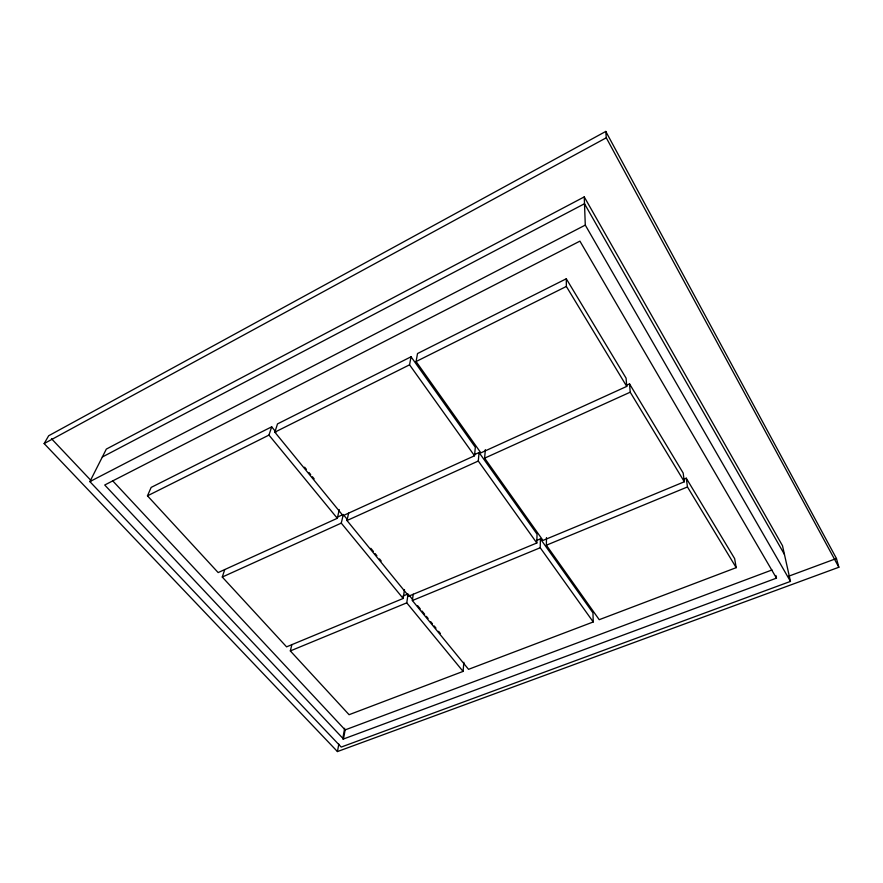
<?xml version="1.0" encoding="UTF-8"?>
<svg xmlns="http://www.w3.org/2000/svg" width="883" height="883" viewBox="0 0 883 883"><rect width="100%" height="100%" fill="white"/><g stroke="black" fill="none" stroke-linecap="round" stroke-linejoin="round"><path stroke-width="1.32" d="M683.729 479.259L686.268 478.2L734.634 558.597L736.201 567.659L599.226 619.689L546.378 545.208L546.489 537.604M413.255 594.171L412.361 600.539L468.542 669.325L593.233 621.963L540.219 547.747L540.407 538.873L536.599 540.462M348.63 513.111L346.997 520.529L408.763 596.135L536.82 542.99L537.03 534.127L479.061 452.526L474.05 454.8M627.029 385.043L629.535 383.895L683.166 473.034L684.325 481.765L542.99 540.429L484.624 458.167L485.341 449.657M291.898 644.546L290.33 650.926L349.083 714.7L463.078 671.4L463.862 662.294M536.82 542.99L478.288 461.036L479.061 452.526M343.034 515.672L474.524 455.771L475.33 447.273L411.048 356.787L277.505 423.906L274.834 432.173L343.034 515.672L341.268 523.122L403.156 598.464L286.578 646.853L222.273 577.04L224.746 569.557M463.078 671.4L406.765 602.857L408.067 593.928L402.99 596.036M403.156 598.464L404.491 589.546M416.081 361.555L417.516 353.542L566.29 278.774L626.08 378.156L626.731 386.412L480.871 452.869L416.081 361.555L566.356 286.445L566.29 278.774M342.692 739.005L344.668 728.254M775.925 575.528L776.466 578.133L343.476 738.994L345.132 729.899L112.549 480.661M337.438 751.565L44.15 443.575L48.675 435.749L605.782 131.435L836.455 558.498L838.85 567.25L337.438 751.565L338.829 744.104M474.524 455.771L409.557 364.822L411.048 356.787M276.026 432.14L271.688 426.831L151.159 487.405L147.472 495.838L218.156 572.57L337.295 518.288L339.293 509.657M147.472 495.838L268.962 435.098L271.688 426.831M89.878 481.61L106.324 449.105L584.248 196.898L782.515 545.76L790.462 581.411L341.213 747.073L89.878 481.61L585.286 225.099L584.248 196.898M44.15 443.575L606.279 137.792L605.782 131.435M102.318 457.019L584.502 203.73L784.446 554.436M274.834 432.173L409.557 364.822M337.008 517.306L343.222 514.469M222.273 577.04L341.268 523.122M346.997 520.529L478.288 461.036M484.624 458.167L630.219 392.195L629.535 383.895M290.33 650.926L406.765 602.857M412.361 600.539L540.219 547.747M546.378 545.208L687.46 486.952L686.268 478.2M345.132 729.899L771.974 569.976M788.651 576.213L836.455 558.498M51.512 438.752L91.236 480.76M343.476 738.994L104.724 485.01L579.921 241.136L776.466 578.133M268.962 435.098L337.295 518.288M304.624 467.173L306.357 469.303M308.962 472.482L310.695 474.613M312.427 476.732L314.16 478.862M344.083 515.529L347.538 519.756M370.838 548.31L373.432 551.478M375.154 553.597L376.875 555.716M379.469 558.884L381.191 561.003M408.939 594.999L412.427 599.27M417.659 605.683L420.275 608.884M422.019 611.014L424.635 614.226M426.379 616.356L428.123 618.497M430.738 621.698L432.482 623.84M434.226 625.97L435.97 628.111M438.586 631.312L440.33 633.453M540.407 538.873L592.957 612.857L593.233 621.963M566.356 286.445L626.731 386.412M630.219 392.195L684.325 481.765M687.46 486.952L736.201 567.659M585.286 225.099L790.462 581.411M606.279 137.792L838.85 567.25"/></g></svg>
